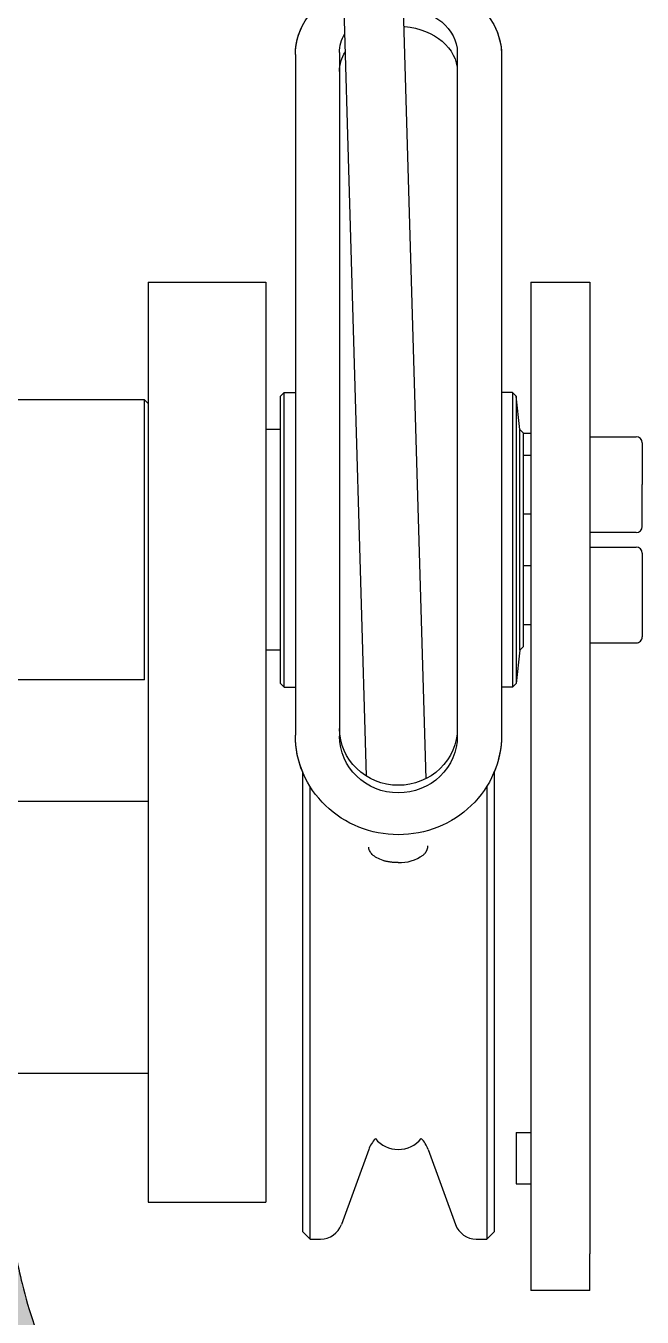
# Model space of a CAD drawing. Extents: x -599358 to 2865263, y -1062760 to 486533.
# Drawn here: x 1040176 to 1040307.5, y -673681.3 to -673405.6 of the extents above; entities that cross this region are included whole.
import ezdxf

# ---------------------------------------------------------------- set-up
doc = ezdxf.new("R2010")
doc.units = 0
for name, color, linetype in [('A-LIN-V', 9, 'Continuous'), ('EWHS5T6M-2', 7, 'Continuous'), ('零件1^葫芦小车', 7, 'Continuous')]:
    doc.layers.add(name, color=color, linetype=linetype)

# ---------------------------------------------------------------- blocks, each defined once
blk = doc.blocks.new('55555555rrrrrr-M')
h = blk.add_hatch(color=2)
h.dxf.hatch_style = 1
edge = h.paths.add_edge_path()
edge.add_ellipse((1521107.93241335, 577447.2602226404), major_axis=(945.5943286935602, 1.727816376049057e-09), ratio=1, start_angle=-70.7530742305034, end_angle=-68.90985663448268)
edge.add_line((1521448.191583677, 576565.0061030888), (1521453.144554946, 576557.5189744267))
edge.add_line((1521453.144554945, 576557.5189744267), (1521453.692978951, 576556.6899526394))
edge.add_line((1521453.692978952, 576556.6899526394), (1521453.664598942, 576556.6906759893))
edge.add_spline(control_points=[(1521453.664598942, 576556.690675989), (1521454.81217676, 576554.8533847998), (1521455.945017766, 576552.9763526518), (1521459.899977886, 576546.1728243717), (1521462.582027084, 576541.0844583316), (1521467.397400708, 576530.9757505466), (1521469.530839178, 576525.9570013061), (1521472.259663385, 576518.8550497346), (1521473.091804445, 576516.5589714521), (1521474.60254867, 576512.1721452107), (1521475.281219887, 576510.0814263707), (1521475.99123611, 576507.7861829884), (1521476.092041794, 576507.4572539146), (1521476.864114655, 576504.9166558317), (1521477.379558566, 576503.0995579597), (1521478.309398018, 576499.6896541072), (1521478.723160814, 576498.0964226631), (1521479.791387899, 576493.7484639919), (1521480.645436461, 576491.1645358433), (1521482.824223435, 576486.0814239501), (1521484.149242844, 576483.5828717834), (1521487.248907653, 576478.8027278216), (1521489.023464938, 576476.5218838933), (1521492.952376968, 576472.2982184759), (1521495.106249782, 576470.3560125993), (1521499.683830842, 576466.8980831166), (1521502.106815683, 576465.382629648), (1521507.091346489, 576462.8200593202), (1521509.652178847, 576461.7728087723), (1521514.782370382, 576460.1397986995), (1521517.351236573, 576459.5536129941), (1521522.387516527, 576458.7961432898), (1521524.854736719, 576458.6243326552), (1521528.793250614, 576458.624332655), (1521530.35023534, 576458.6982977785), (1521533.440882779, 576458.9908103254), (1521534.974549887, 576459.2093312341), (1521538.006903486, 576459.7867398085), (1521539.505602971, 576460.1456057775), (1521542.458243555, 576460.9994121378), (1521543.912203936, 576461.4943377661), (1521546.766975868, 576462.6164486597), (1521548.167810443, 576463.2436273623), (1521550.908682957, 576464.6272313141), (1521552.248745085, 576465.3836587897), (1521554.860449216, 576467.0236157038), (1521556.132114008, 576467.9071562275), (1521558.598709522, 576469.7998633115), (1521559.793659022, 576470.80904942), (1521562.097185658, 576472.9517788736), (1521563.20577483, 576474.0853492707), (1521565.325145104, 576476.475082207), (1521566.335928672, 576477.7312775393), (1521568.246225965, 576480.3630933877), (1521569.145729907, 576481.7387495558), (1521570.81807973, 576484.603878981), (1521571.590901559, 576486.0933864954), (1521572.993073162, 576489.1771026505), (1521573.622384069, 576490.771338555), (1521574.720237653, 576494.0509417626), (1521575.188728481, 576495.7363229186), (1521575.948534328, 576499.1795509745), (1521576.239789453, 576500.9373922455), (1521576.631303614, 576504.5016330393), (1521576.73150279, 576506.3080034303), (1521576.73150279, 576510.5895402263), (1521576.543253805, 576513.3893965418), (1521575.7889439, 576517.8559735374), (1521575.459634389, 576519.3880919806), (1521574.628856622, 576522.488029998), (1521574.127304891, 576524.0556937788), (1521572.950243442, 576527.1722006485), (1521572.274729685, 576528.7208580163), (1521570.764233368, 576531.7465788311), (1521569.929332343, 576533.2234711838), (1521568.129675143, 576536.0601680925), (1521567.165066137, 576537.4198576545), (1521565.147199506, 576539.9883752269), (1521564.094116126, 576541.1971672637), (1521559.288348884, 576546.2267751697), (1521555.418910596, 576550.276442251), (1521547.634014155, 576558.4239397689), (1521543.744859178, 576562.8548984971), (1521536.336787529, 576572.063210264), (1521532.817905287, 576576.8405422481), (1521526.189297833, 576586.7027798041), (1521523.079602929, 576591.7876579929), (1521517.302864695, 576602.2208483685), (1521514.635846273, 576607.5691277763), (1521509.931988364, 576618.1209998091), (1521507.865282727, 576623.3108887837), (1521506.011748551, 576628.5733261316)], knot_values=[0, 0, 0, 0, 0.012094180794674, 0.012094180794674, 0.0431694166053564, 0.0431694166053564, 0.0742446524160369, 0.0742446524160369, 0.0897822703213784, 0.0897822703213784, 0.1053198882267178, 0.1053198882267178, 0.10800450172629, 0.10800450172629, 0.1265971994864297, 0.1265971994864297, 0.1451898972465689, 0.1451898972465689, 0.171955250732025, 0.171955250732025, 0.1987206042174794, 0.1987206042174794, 0.2254859577029323, 0.2254859577029323, 0.2522513111883867, 0.2522513111883867, 0.2790166646738428, 0.2790166646738428, 0.3057820181592973, 0.3057820181592973, 0.3325473716447502, 0.3325473716447502, 0.3593127251302047, 0.3593127251302047, 0.376899955455745, 0.376899955455745, 0.3944871857812868, 0.3944871857812868, 0.4120744161068272, 0.4120744161068272, 0.4296616464323676, 0.4296616464323676, 0.4472488767579061, 0.4472488767579061, 0.4648361070834465, 0.4648361070834465, 0.4824233374089868, 0.4824233374089868, 0.5000105677345271, 0.5000105677345271, 0.517597798060069, 0.517597798060069, 0.5351850283856093, 0.5351850283856093, 0.5527722587111497, 0.5527722587111497, 0.57035948903669, 0.57035948903669, 0.5879467193622288, 0.5879467193622288, 0.6055339496877691, 0.6055339496877691, 0.6231211800133108, 0.6231211800133108, 0.6407084103388511, 0.6407084103388511, 0.6645786278062841, 0.6645786278062841, 0.6765137365399998, 0.6765137365399998, 0.6884488452737169, 0.6884488452737169, 0.7003839540074326, 0.7003839540074326, 0.7123190627411499, 0.7123190627411499, 0.7242541714748655, 0.7242541714748655, 0.7361892802085844, 0.7361892802085844, 0.7776844594775894, 0.7776844594775894, 0.8227413826792094, 0.8227413826792094, 0.8677983058808298, 0.8677983058808298, 0.9128552290824499, 0.9128552290824499, 0.9579121522840714, 0.9579121522840714, 0.9999995209582323, 0.9999995209582323, 0.9999995209582323, 0.9999995209582323], degree=3, periodic=0)
edge.add_line((1521506.011748462, 576628.5733263843), (1521507.405660497, 576627.5832668389))
edge.add_ellipse((1521696.463478781, 576693.8596319957), major_axis=(-200.3381596932294, -3.660634825758026e-10), ratio=1, start_angle=8.67509364903691, end_angle=19.318675808770706, ccw=False)
edge.add_line((1521498.417278556, 576663.642405029), (1521500.076816209, 576662.353732754))
edge.add_spline(control_points=[(1521500.076816209, 576662.3537327539), (1521500.1082819, 576662.329054866), (1521500.139959984, 576662.3159914925), (1521500.169476718, 576662.3186924574), (1521500.199163615, 576662.3214089933), (1521500.227393367, 576662.3406240665), (1521500.251097515, 576662.3760267188), (1521500.272854225, 576662.40852083), (1521500.29138366, 576662.4553619594), (1521500.305529188, 576662.5115002732), (1521500.319686229, 576662.5676842789), (1521500.32986725, 576662.6342134705), (1521500.336303304, 576662.7055213758), (1521500.346321716, 576662.8165198261), (1521500.347664229, 576662.941787868), (1521500.342864973, 576663.068854183), (1521500.335799947, 576663.255909485), (1521500.315482123, 576663.4528569727), (1521500.287245826, 576663.6442239698), (1521500.248068929, 576663.9097391331), (1521500.192388345, 576664.1738543452), (1521500.126745657, 576664.4170521535), (1521500.060141607, 576664.6638116799), (1521499.980941942, 576664.8978039217), (1521499.894198644, 576665.0903743602), (1521499.843429497, 576665.2030820514), (1521499.788955693, 576665.3038211432), (1521499.733541317, 576665.378993666), (1521499.704622738, 576665.4182232427), (1521499.67513955, 576665.450819606), (1521499.646108016, 576665.4735846843)], knot_values=[0, 0, 0, 0, 0.0622302172862876, 0.0622302172862876, 0.0622302172862876, 0.1250593693597594, 0.1250593693597594, 0.1250593693597594, 0.1825559062169405, 0.1825559062169405, 0.1825559062169405, 0.2399331378339217, 0.2399331378339217, 0.2399331378339217, 0.3297474538480977, 0.3297474538480977, 0.3297474538480977, 0.4623709261923107, 0.4623709261923107, 0.4623709261923107, 0.647003347382536, 0.647003347382536, 0.647003347382536, 0.834606727114857, 0.834606727114857, 0.834606727114857, 0.9435561246561899, 0.9435561246561899, 0.9435561246561899, 1, 1, 1, 1], degree=3, periodic=0)
edge.add_line((1521499.646108016, 576665.4735846843), (1521497.963952237, 576666.7798204968))
edge.add_ellipse((1521696.463478781, 576693.8596319957), major_axis=(-200.3381596932294, -3.660634825758026e-10), ratio=1, start_angle=-2.5739250783348098, end_angle=7.7684798487036915, ccw=False)
edge.add_ellipse((1521409.419673258, 576828.8529456812), major_axis=(-153.0622959853262, -2.796797035833528e-10), ratio=1, start_angle=123.66389550236201, end_angle=124.5964972680953, ccw=False)
edge.add_ellipse((1521409.419673258, 576828.8529456812), major_axis=(-153.0622959853262, -2.796797035833528e-10), ratio=1, start_angle=123.6487524658414, end_angle=123.66389550236201, ccw=False)
edge.add_line((1521494.231502799, 576701.4362276953), (1521494.231502799, 576702.5689111518))
edge.add_line((1521494.231502799, 576702.5689111517), (1521494.231502799, 576711.6743002412))
edge.add_spline(control_points=[(1521494.231502799, 576711.6743002412), (1521494.246892004, 576711.6748291283), (1521494.278318236, 576711.6759091667), (1521494.539358716, 576711.6841338861), (1521494.97944979, 576711.6968127041), (1521495.634699301, 576711.714733719), (1521496.433038227, 576711.734512427), (1521497.404321756, 576711.7605227146), (1521498.840731271, 576711.7970205917), (1521500.831975149, 576711.8357850148), (1521503.751877496, 576711.8761060538), (1521507.996940691, 576711.8316132663), (1521513.272964911, 576711.746171195), (1521519.984862761, 576711.6635417058), (1521528.446348704, 576711.6082599601), (1521539.868682739, 576711.5884702998), (1521548.938894029, 576711.6780163931), (1521554.106522524, 576711.8043601874), (1521556.407394369, 576711.8780279303), (1521557.552861078, 576711.9161031739), (1521558.477632646, 576711.950727497), (1521560.12256686, 576711.9552669369), (1521560.418715631, 576711.9521466694), (1521560.638023745, 576711.9498360067)], knot_values=[0, 0, 0, 0, 0.0230082632663126, 0.046985081212878, 0.0719158205652346, 0.0977841372616051, 0.124572038943315, 0.144341315230623, 0.1711119955891781, 0.2174439600698067, 0.2509117430211872, 0.2989497764022938, 0.3770376855188449, 0.4195166020224081, 0.5014267764896312, 0.6200495818906884, 0.7489631979593341, 0.803748804089707, 0.8426517060421137, 0.8664048152668534, 0.8745007720840265, 0.9070636054152978, 1, 1, 1, 1], degree=3, periodic=0)
edge.add_spline(control_points=[(1521560.638023745, 576711.9498360067), (1521560.726719352, 576710.9581862348), (1521560.830329493, 576709.9631386404), (1521561.436709241, 576704.8750896484), (1521562.181612439, 576700.7387594673), (1521564.645976566, 576690.7400790959), (1521566.646913346, 576684.8852254618), (1521571.742345114, 576673.5378233459), (1521574.836645138, 576668.0474454771), (1521581.97234319, 576657.7445645239), (1521586.012350524, 576652.9337881644), (1521594.783999481, 576644.2224829675), (1521599.51361056, 576640.3225969872), (1521610.28765234, 576632.9015346083), (1521616.490214683, 576628.6292658533), (1521627.576462993, 576620.9931584451), (1521632.373859054, 576617.1737296892), (1521641.253524291, 576609.1691281288), (1521645.337623892, 576604.9831458792), (1521652.933053773, 576596.1922291367), (1521656.445825924, 576591.5861323958), (1521662.975454662, 576581.8142784594), (1521665.993552515, 576576.6469741444), (1521671.28762334, 576566.0026920823), (1521673.603369768, 576560.5808574798), (1521676.217007181, 576553.0999738283), (1521676.776835716, 576551.3969210689), (1521677.843780733, 576547.92424226), (1521678.350896801, 576546.1546117845), (1521679.306939886, 576542.5467140811), (1521679.755865811, 576540.7084421469), (1521680.589311447, 576536.961865638), (1521680.973829258, 576535.0535561619), (1521681.671545667, 576531.1663207492), (1521681.984741428, 576529.1873898418), (1521682.532275428, 576525.1592884372), (1521682.766609778, 576523.1101130713), (1521683.339231721, 576516.8594563958), (1521683.547234816, 576512.5541408702), (1521683.547234816, 576504.8605141449), (1521683.434506117, 576501.3972986536), (1521682.897843107, 576494.1013889455), (1521682.473728084, 576490.2685383824), (1521681.225058916, 576482.2828099083), (1521680.400243406, 576478.1298290865), (1521678.264290457, 576469.5778172942), (1521676.952825014, 576465.1787817501), (1521673.769960156, 576456.2349547124), (1521671.898207342, 576451.6902987959), (1521667.543837835, 576442.58002839), (1521665.060910808, 576438.0147104502), (1521659.466191056, 576429.0059841125), (1521656.354213636, 576424.5630145505), (1521649.524068696, 576415.9487733433), (1521645.805912414, 576411.778016106), (1521637.829609624, 576403.8503038004), (1521633.57169772, 576400.0938352668), (1521624.621971443, 576393.1136809122), (1521619.930580951, 576389.8903452352), (1521610.249801422, 576384.0593564284), (1521605.260936447, 576381.4518424774), (1521595.136321361, 576376.8917362561), (1521590.001082396, 576374.9390577577), (1521579.734071339, 576371.6834128988), (1521574.602700057, 576370.3801804777), (1521564.478988909, 576368.3792792909), (1521559.486886052, 576367.6812463616), (1521549.752761616, 576366.8174460923), (1521545.010809762, 576366.6513019975), (1521535.858950421, 576366.7602675346), (1521531.448978806, 576367.0350522632), (1521520.81308249, 576368.160870523), (1521514.312762756, 576369.3636092774), (1521501.374815235, 576372.8967540013), (1521494.937798067, 576375.2277026923), (1521482.385333139, 576381.035877188), (1521476.270739142, 576384.5133928984), (1521464.631514356, 576392.5565867786), (1521459.107851918, 576397.1221833818), (1521448.900490517, 576407.2031673414), (1521444.217685104, 576412.7180612625), (1521435.89494175, 576424.4875778705), (1521432.255627, 576430.7413637827), (1521426.152189251, 576443.7272414325), (1521423.688284711, 576450.4583195229), (1521419.984353895, 576464.1144760221), (1521418.744115453, 576471.0385752033), (1521417.649681067, 576482.7026627667), (1521417.486986393, 576487.4640899957), (1521417.701195045, 576496.8644832527), (1521418.077983404, 576501.5033619486), (1521418.791621604, 576506.7008629782), (1521418.915476251, 576507.6449378801), (1521419.328782941, 576510.8989043871), (1521419.599009719, 576513.4692388516), (1521420.026334011, 576518.269802362), (1521420.183325908, 576520.5001404556), (1521420.537713617, 576526.7927691985), (1521420.62334081, 576530.456087899), (1521420.635287785, 576537.3469488114), (1521420.560305144, 576540.5754442555), (1521420.250241525, 576547.2366357862), (1521420.015742811, 576550.6699578495), (1521419.638117717, 576554.5182731826)], knot_values=[0, 0, 0, 0, 0.0058935355429696, 0.0058935355429696, 0.0300526500434832, 0.0300526500434832, 0.0643908660448065, 0.0643908660448065, 0.0987290820461312, 0.0987290820461312, 0.133067298047456, 0.133067298047456, 0.1674055140487806, 0.1674055140487806, 0.2082602633126592, 0.2082602633126592, 0.2447774140564815, 0.2447774140564815, 0.2812945648003039, 0.2812945648003039, 0.3178117155441249, 0.3178117155441249, 0.3543288662879472, 0.3543288662879472, 0.387959341003844, 0.387959341003844, 0.3976323531361369, 0.3976323531361369, 0.4073053652684286, 0.4073053652684286, 0.4169783774007216, 0.4169783774007216, 0.4266513895330132, 0.4266513895330132, 0.4363244016653062, 0.4363244016653062, 0.4459974137975978, 0.4459974137975978, 0.4653434380621823, 0.4653434380621823, 0.4795973083961643, 0.4795973083961643, 0.4938511787301465, 0.4938511787301465, 0.5081050490641283, 0.5081050490641283, 0.522358919398109, 0.522358919398109, 0.5366127897320913, 0.5366127897320913, 0.5508666600660729, 0.5508666600660729, 0.565120530400055, 0.565120530400055, 0.5793744007340369, 0.5793744007340369, 0.5936282710680189, 0.5936282710680189, 0.6078821414020008, 0.6078821414020008, 0.622136011735983, 0.622136011735983, 0.6363898820699636, 0.6363898820699636, 0.6506437524039458, 0.6506437524039458, 0.6648976227379279, 0.6648976227379279, 0.6791514930719096, 0.6791514930719096, 0.6934053634058917, 0.6934053634058917, 0.7150977999614547, 0.7150977999614547, 0.7367902365170166, 0.7367902365170166, 0.7584826730725798, 0.7584826730725798, 0.7801751096281431, 0.7801751096281431, 0.8018675461837061, 0.8018675461837061, 0.8235599827392684, 0.8235599827392684, 0.8452524192948317, 0.8452524192948317, 0.8669448558503946, 0.8669448558503946, 0.8820136243902075, 0.8820136243902075, 0.8970823929300203, 0.8970823929300203, 0.8992581836606502, 0.8992581836606502, 0.9118509107030675, 0.9118509107030675, 0.9244436377454874, 0.9244436377454874, 0.9496290918303243, 0.9496290918303243, 0.9748145459151627, 0.9748145459151627, 1, 1, 1, 1], degree=3, periodic=0)
h.paths.add_polyline_path([(1521453.692978952, 576556.6899526394), (1521453.144554945, 576557.5189744267), (1521453.123794599, 576556.7044600128), (1521453.664598942, 576556.6906759894)], flags=16)
at = {"color": 2}
for p, q in [((1521618.374359927, 576886.0529040336), (1521619.160074213, 576886.8386183191)), ((1521668.660074207, 576886.0529040336), (1521667.874359922, 576886.8386183191)), ((1521669.445788493, 576878.9814754631), (1521668.660074207, 576886.0529040336)), ((1521670.231502778, 576878.1957611771), (1521671.802931358, 576878.1957611775)), ((1521669.445788491, 576831.8386183259), (1521668.660074206, 576824.767189755)), ((1521670.231502777, 576832.6243326111), (1521669.445788491, 576831.8386183259)), ((1521668.660074206, 576824.767189755), (1521667.874359921, 576823.9814754694))]:
    blk.add_line(p, q, dxfattribs=at)
at = {"layer": 'EWHS5T6M-2', "color": 2, "linetype": 'Continuous'}
for p, q in [((1521621.517217101, 576958.999488699), (1521621.517217111, 576890.2907111362)), ((1521621.517217101, 576958.999488699), (1521621.517217111, 576890.2907111362)), ((1521630.945788529, 576959.4498128496), (1521630.945788539, 576890.4423444031)), ((1521656.088645669, 576959.4498128499), (1521656.088645679, 576890.4423444032)), ((1521665.517217096, 576958.9994886995), (1521665.517217107, 576890.2907111364)), ((1521665.517217096, 576958.9994886995), (1521665.517217107, 576890.2907111364)), ((1521590.088645644, 576910.4100468875), (1521590.08864566, 576855.410046894)), ((1521590.088645644, 576910.4100468875), (1521615.231502785, 576910.4100468875)), ((1521590.088645644, 576910.4100468875), (1521590.08864566, 576855.410046894)), ((1521590.088645644, 576910.4100468875), (1521615.231502785, 576910.4100468875)), ((1521615.231502785, 576910.4100468875), (1521615.2315028, 576855.4100468942)), ((1521615.231502785, 576910.4100468875), (1521615.2315028, 576855.4100468942)), ((1521671.802931349, 576910.4100468879), (1521671.802931365, 576855.4100468943)), ((1521671.802931349, 576910.4100468879), (1521684.374359919, 576910.4100468877)), ((1521671.802931349, 576910.4100468879), (1521671.802931358, 576878.1957611775)), ((1521671.802931349, 576910.4100468879), (1521684.374359919, 576910.4100468877)), ((1521684.374359919, 576910.4100468877), (1521684.374359934, 576855.4100468941)), ((1521684.374359919, 576910.4100468877), (1521684.374359934, 576855.4100468941)), ((1521621.517217111, 576890.2907111362), (1521621.51721711, 576813.6996591913)), ((1521621.517217111, 576890.2907111362), (1521621.51721711, 576813.6996591913)), ((1521630.945788539, 576890.442344403), (1521630.945788538, 576813.5183357417)), ((1521656.088645679, 576890.4423444032), (1521656.088645678, 576813.5183357418)), ((1521665.517217107, 576890.290711136), (1521665.517217105, 576813.6996591912)), ((1521665.517217107, 576890.290711136), (1521665.517217105, 576813.6996591912)), ((1521619.160074212, 576823.9814754694), (1521619.160074213, 576886.8386183191)), ((1521619.160074213, 576886.8386183191), (1521621.517217029, 576886.8386183191)), ((1521619.160074213, 576886.8386183191), (1521621.517217029, 576886.8386183191)), ((1521667.874359922, 576886.8386183191), (1521665.517217023, 576886.8386183191)), ((1521667.874359922, 576886.8386183191), (1521665.517217023, 576886.8386183191)), ((1521667.874359922, 576886.8386183191), (1521667.874359921, 576823.9814754694)), ((1521589.30293136, 576885.2671897477), (1521465.160074231, 576885.2671897474)), ((1521589.30293136, 576885.2671897477), (1521465.160074231, 576885.2671897474)), ((1521589.302931359, 576825.5529040404), (1521589.30293136, 576885.2671897477)), ((1521590.088645644, 576884.4814754621), (1521589.30293136, 576885.2671897477)), ((1521589.302931359, 576825.5529040404), (1521589.30293136, 576885.2671897477)), ((1521590.088645644, 576884.4814754621), (1521589.30293136, 576885.2671897477)), ((1521618.374359926, 576824.767189755), (1521618.374359927, 576886.0529040336)), ((1521618.374359926, 576824.767189755), (1521618.374359927, 576886.0529040336)), ((1521668.660074207, 576886.0529040336), (1521668.660074206, 576824.767189755)), ((1521618.374359932, 576878.9814754627), (1521615.231502798, 576878.9814754627)), ((1521618.374359932, 576878.9814754627), (1521615.231502798, 576878.9814754627)), ((1521669.445788491, 576831.8386183259), (1521669.445788493, 576878.9814754631)), ((1521670.231502778, 576878.1957611771), (1521669.445788493, 576878.9814754631)), ((1521670.231502778, 576878.1957611771), (1521669.445788493, 576878.9814754631)), ((1521670.231502777, 576832.6243326111), (1521670.231502778, 576878.1957611771)), ((1521684.374359932, 576877.4100468915), (1521694.274359918, 576877.4100468915)), ((1521684.374359932, 576877.4100468915), (1521694.274359918, 576877.4100468915)), ((1521695.531502775, 576876.1529040346), (1521695.531502778, 576867.1957611785)), ((1521695.531502775, 576876.1529040346), (1521695.531502778, 576867.1957611785)), ((1521670.231502779, 576873.4814754635), (1521671.802931363, 576873.4814754635)), ((1521695.531502777, 576872.5857611812), (1521695.533770937, 576872.5896897493)), ((1521695.531502777, 576872.5857611812), (1521695.533770937, 576872.5896897493)), ((1521695.531502775, 576858.2386183224), (1521695.531502773, 576867.1957611785)), ((1521695.531502775, 576858.2386183224), (1521695.531502773, 576867.1957611785)), ((1521671.802931363, 576860.9100468935), (1521670.231502779, 576860.9100468935)), ((1521694.274359918, 576856.9814754655), (1521684.374359934, 576856.9814754653)), ((1521694.274359918, 576856.9814754655), (1521684.374359934, 576856.9814754653)), ((1521590.08864566, 576855.410046894), (1521590.088645659, 576753.2671897631)), ((1521590.08864566, 576855.410046894), (1521590.088645659, 576753.2671897631)), ((1521615.2315028, 576855.4100468942), (1521615.231502799, 576753.2671897633)), ((1521615.2315028, 576855.4100468942), (1521615.231502799, 576753.2671897633)), ((1521671.802931365, 576855.4100468943), (1521671.802931364, 576710.4548110343)), ((1521684.374359934, 576855.4100468941), (1521684.374359934, 576710.4548110343)), ((1521684.374359934, 576855.4100468941), (1521684.374359934, 576710.4548110343)), ((1521684.374359934, 576853.8386183229), (1521694.274359918, 576853.838618323)), ((1521684.374359934, 576853.8386183229), (1521694.274359918, 576853.838618323)), ((1521695.531502775, 576852.581475466), (1521695.531502775, 576834.6671897537)), ((1521695.531502775, 576852.581475466), (1521695.531502775, 576834.6671897537)), ((1521670.231502779, 576849.9100468952), (1521671.802931365, 576849.910046895)), ((1521670.231502779, 576837.3386183251), (1521671.802931365, 576837.3386183251)), ((1521670.231502779, 576837.3386183251), (1521671.802931365, 576837.3386183251)), ((1521670.231502777, 576832.6243326111), (1521670.231502779, 576837.3386183251)), ((1521671.802931365, 576837.3386183251), (1521671.802931363, 576728.9100469092)), ((1521618.374359931, 576831.8386183254), (1521615.231502798, 576831.8386183254)), ((1521618.374359931, 576831.8386183254), (1521615.231502798, 576831.8386183254)), ((1521684.374359933, 576833.4100468968), (1521694.274359918, 576833.4100468969)), ((1521684.374359933, 576833.4100468968), (1521694.274359918, 576833.4100468969)), ((1521589.302931359, 576825.5529040404), (1521465.160074231, 576825.5529040402)), ((1521589.302931359, 576825.5529040404), (1521465.160074231, 576825.5529040402)), ((1521618.374359926, 576824.767189755), (1521619.160074212, 576823.9814754694)), ((1521618.374359926, 576824.767189755), (1521619.160074212, 576823.9814754694)), ((1521619.160074212, 576823.9814754694), (1521621.517217028, 576823.9814754694)), ((1521619.160074212, 576823.9814754694), (1521621.517217028, 576823.9814754694)), ((1521667.874359921, 576823.9814754694), (1521665.517217022, 576823.9814754694)), ((1521667.874359921, 576823.9814754694), (1521665.517217022, 576823.9814754694)), ((1521623.088645641, 576707.6957611972), (1521623.08864564, 576805.8125054807)), ((1521623.088645641, 576707.6957611972), (1521623.08864564, 576805.8125054807)), ((1521663.945788493, 576805.8125054624), (1521663.945788493, 576707.6957611972)), ((1521663.945788493, 576805.8125054624), (1521663.945788493, 576707.6957611972)), ((1521624.660074213, 576706.1243326261), (1521624.660074212, 576802.7540460427)), ((1521662.374359922, 576802.7540460315), (1521662.374359922, 576706.124332626)), ((1521464.374359954, 576799.6243326146), (1521590.088645654, 576799.6243326148)), ((1521464.374359954, 576799.6243326146), (1521590.088645654, 576799.6243326148)), ((1521590.088645659, 576753.2671897631), (1521590.088645649, 576713.9814754821)), ((1521590.088645659, 576753.2671897631), (1521590.088645649, 576713.9814754821)), ((1521615.231502799, 576753.2671897633), (1521615.231502789, 576713.981475482)), ((1521615.231502799, 576753.2671897633), (1521615.231502789, 576713.981475482)), ((1521590.088645653, 576741.4814754789), (1521464.374359954, 576741.4814754789)), ((1521590.088645653, 576741.4814754789), (1521464.374359954, 576741.4814754789)), ((1521668.660074207, 576728.9100469094), (1521668.660074207, 576717.9100469105)), ((1521668.660074207, 576728.9100469094), (1521671.802931349, 576728.9100469092)), ((1521668.660074207, 576728.9100469094), (1521668.660074207, 576717.9100469105)), ((1521668.660074207, 576728.9100469094), (1521671.802931349, 576728.9100469092)), ((1521637.167579787, 576725.2496973064), (1521631.335517428, 576709.2262376642)), ((1521637.167579787, 576725.2496973064), (1521631.335517428, 576709.2262376642)), ((1521649.866854347, 576725.2496973067), (1521655.698916707, 576709.2262376643)), ((1521649.866854347, 576725.2496973067), (1521655.698916707, 576709.2262376643)), ((1521668.660074207, 576717.9100469105), (1521671.802931349, 576717.9100469105)), ((1521668.660074207, 576717.9100469105), (1521671.802931349, 576717.9100469105)), ((1521671.802931364, 576717.9100469105), (1521671.802931364, 576710.4548110343)), ((1521590.088645649, 576713.9814754821), (1521615.231502789, 576713.981475482)), ((1521590.088645649, 576713.9814754821), (1521615.231502789, 576713.981475482)), ((1521671.802931364, 576710.4548110343), (1521671.802931363, 576702.9828916602)), ((1521671.802931364, 576710.4548110343), (1521671.802931363, 576702.9828916602)), ((1521684.374359934, 576710.4548110343), (1521684.374359933, 576702.98289166)), ((1521684.374359934, 576710.4548110343), (1521684.374359933, 576702.98289166)), ((1521623.088645641, 576707.6957611972), (1521624.660074213, 576706.1243326261)), ((1521623.088645641, 576707.6957611972), (1521624.660074213, 576706.1243326261)), ((1521663.945788493, 576707.6957611972), (1521662.374359922, 576706.124332626)), ((1521663.945788493, 576707.6957611972), (1521662.374359922, 576706.124332626)), ((1521624.660074213, 576706.1243326261), (1521626.905537931, 576706.124332626)), ((1521624.660074213, 576706.1243326261), (1521626.905537931, 576706.124332626)), ((1521660.128896204, 576706.124332626), (1521662.374359922, 576706.124332626)), ((1521660.128896204, 576706.124332626), (1521662.374359922, 576706.124332626)), ((1521671.802931363, 576702.9828916602), (1521671.80293135, 576695.1243326273)), ((1521671.802931363, 576702.9828916602), (1521671.80293135, 576695.1243326273)), ((1521684.37435992, 576695.1243326274), (1521684.374359906, 576702.98289166)), ((1521684.37435992, 576695.1243326274), (1521684.374359906, 576702.98289166)), ((1521684.37435992, 576695.1243326274), (1521671.80293135, 576695.1243326273)), ((1521684.37435992, 576695.1243326274), (1521671.80293135, 576695.1243326273))]:
    blk.add_line(p, q, dxfattribs=at)
for centre, radius, start, end in [((1521694.274359918, 576876.1529040346), 1.25714285694994, 0, 90), ((1521694.274359918, 576876.1529040346), 1.25714285694994, 0, 90), ((1521694.274359918, 576858.2386183224), 1.25714285694994, 270, 0), ((1521694.274359918, 576858.2386183224), 1.25714285694994, 270, 0), ((1521694.274359918, 576852.581475466), 1.25714285694994, 0, 90), ((1521694.274359918, 576852.581475466), 1.25714285694994, 0, 90), ((1521694.274359918, 576834.6671897537), 1.25714285694994, 269.9999999733196, 0), ((1521694.274359918, 576834.6671897537), 1.25714285694994, 269.9999999733196, 0), ((1521643.517217062, 576722.9386183417), 6.75714285029274, 136.7524532448164, 160.0000000024918), ((1521643.517217062, 576722.9386183417), 6.75714285029274, 136.7524532448164, 160.0000000024918), ((1521643.517217061, 576722.9386183344), 6.757142863642683, 20.00000001530178, 43.67903565024311), ((1521643.517217061, 576722.9386183344), 6.757142863642683, 20.00000001530178, 43.67903565024311), ((1521626.905537931, 576710.8386183399), 4.714285713868271, 270, 339.9999999942407), ((1521626.905537931, 576710.8386183399), 4.714285713868271, 270, 339.9999999942407), ((1521660.128896204, 576710.8386183394), 4.714285713154823, 200.0000000020805, 270), ((1521660.128896204, 576710.8386183394), 4.714285713154823, 200.0000000020805, 270)]:
    blk.add_arc(centre, radius, start, end, dxfattribs=at)
at = {"layer": 'EWHS5T6M-2', "color": 2, "linetype": 'Continuous', "extrusion": (0, 0, -1)}
for centre, major_axis, ratio, start_param, end_param in [((1521643.517217099, 576958.999488699), (21.99999999740501, -6.892287390319432e-09), 0.7660444431189835, 4.750321489178046, 6.283185306768072), ((1521643.517217099, 576958.999488699), (21.99999999740552, -6.892287390319432e-09), 0.766044443118973, 3.141592653592506, 4.150051445725493), ((1521643.517217099, 576959.4498128498), (12.57142856994571, -3.939795753539504e-09), 0.7660444431189488, 4.794697985126841, 6.283185307179584), ((1521643.517217099, 576958.999488699), (21.99999999740552, -6.892287390319432e-09), 0.766044443118973, 3.141592653592846, 3.521843856045336), ((1521643.517217098, 576955.4094335892), (12.57142856994563, -3.939097969475469e-09), 0.7660444431189881, 4.819632561811468, 6.283185307180177), ((1521643.517217099, 576958.999488699), (21.99999999740501, -6.892287390319432e-09), 0.7660444431189835, 5.902934096248728, 6.283185306768072), ((1521643.517217099, 576959.4498128498), (12.57142856994632, -3.938051136220834e-09), 0.7660444431189415, 3.141592653595136, 3.568787526170213), ((1521643.517217098, 576955.4094335892), (12.57142856994632, -3.938051136220834e-09), 0.7660444431189397, 3.141592653595728, 3.590006801915675), ((1521643.517217106, 576815.1451983107), (12.57142856994641, 1.243187012540317e-08), 0.9659258262890426, 1.570796327815791, 3.141592653589792), ((1521643.517217106, 576815.1451983107), (12.57142856994563, 1.243152123337116e-08), 0.9659258262890691, 0, 1.570796327817498), ((1521643.517217108, 576813.6996591912), (21.99999999740488, 2.174661343924289e-08), 0.9659258262890812, 1.570796327816229, 3.141592654611372), ((1521643.517217108, 576813.6996591912), (21.99999999740488, 2.174661343924289e-08), 0.9659258262890812, 2.761341452889813, 3.141592654611102), ((1521643.517217108, 576813.5183357417), (12.57142856994567, 1.243047440011652e-08), 0.9659258262891054, 1.570796327816359, 3.141592653589792), ((1521643.517217108, 576813.6996591912), (21.99999999740493, 2.174068164606428e-08), 0.9659258262890726, 1.0188895e-09, 1.57079632781571), ((1521643.517217108, 576813.5183357417), (12.57142856994563, 1.242558944019254e-08), 0.9659258262891033, 6.283185307179113, 7.853981634996627), ((1521643.517217108, 576813.6996591912), (21.99999999740493, 2.174068164606428e-08), 0.9659258262890726, 1.0186205e-09, 0.3802512126853226)]:
    blk.add_ellipse(centre, major_axis=major_axis, ratio=ratio, start_param=start_param, end_param=end_param, dxfattribs=at)
at = {"layer": 'EWHS5T6M-2', "color": 2, "linetype": 'Continuous'}
blk.add_open_spline([(1521560.638023745, 576711.9498360067), (1521560.726719352, 576710.9581862348), (1521560.830329493, 576709.9631386404), (1521561.436709241, 576704.8750896484), (1521562.181612439, 576700.7387594673), (1521564.645976566, 576690.7400790959), (1521566.646913346, 576684.8852254618), (1521571.742345114, 576673.5378233459), (1521574.836645138, 576668.0474454771), (1521581.97234319, 576657.7445645239), (1521586.012350524, 576652.9337881644), (1521594.783999481, 576644.2224829675), (1521599.51361056, 576640.3225969872), (1521610.28765234, 576632.9015346083), (1521616.490214683, 576628.6292658533), (1521627.576462993, 576620.9931584451), (1521632.373859054, 576617.1737296892), (1521641.253524291, 576609.1691281288), (1521645.337623892, 576604.9831458792), (1521652.933053773, 576596.1922291367), (1521656.445825924, 576591.5861323958), (1521662.975454662, 576581.8142784594), (1521665.993552515, 576576.6469741444), (1521671.28762334, 576566.0026920823), (1521673.603369768, 576560.5808574798), (1521676.217007181, 576553.0999738283), (1521676.776835716, 576551.3969210689), (1521677.843780733, 576547.92424226), (1521678.350896801, 576546.1546117845), (1521679.306939886, 576542.5467140811), (1521679.755865811, 576540.7084421469), (1521680.589311447, 576536.961865638), (1521680.973829258, 576535.0535561619), (1521681.671545667, 576531.1663207492), (1521681.984741428, 576529.1873898418), (1521682.532275428, 576525.1592884372), (1521682.766609778, 576523.1101130713), (1521683.339231721, 576516.8594563958), (1521683.547234816, 576512.5541408702), (1521683.547234816, 576504.8605141449), (1521683.434506117, 576501.3972986536), (1521682.897843107, 576494.1013889455), (1521682.473728084, 576490.2685383824), (1521681.225058916, 576482.2828099083), (1521680.400243406, 576478.1298290865), (1521678.264290457, 576469.5778172942), (1521676.952825014, 576465.1787817501), (1521673.769960156, 576456.2349547124), (1521671.898207342, 576451.6902987959), (1521667.543837835, 576442.58002839), (1521665.060910808, 576438.0147104502), (1521659.466191056, 576429.0059841125), (1521656.354213636, 576424.5630145505), (1521649.524068696, 576415.9487733433), (1521645.805912414, 576411.778016106), (1521637.829609624, 576403.8503038004), (1521633.57169772, 576400.0938352668), (1521624.621971443, 576393.1136809122), (1521619.930580951, 576389.8903452352), (1521610.249801422, 576384.0593564284), (1521605.260936447, 576381.4518424774), (1521595.136321361, 576376.8917362561), (1521590.001082396, 576374.9390577577), (1521579.734071339, 576371.6834128988), (1521574.602700057, 576370.3801804777), (1521564.478988909, 576368.3792792909), (1521559.486886052, 576367.6812463616), (1521549.752761616, 576366.8174460923), (1521545.010809762, 576366.6513019975), (1521535.858950421, 576366.7602675346), (1521531.448978806, 576367.0350522632), (1521520.81308249, 576368.160870523), (1521514.312762756, 576369.3636092774), (1521501.374815235, 576372.8967540013), (1521494.937798067, 576375.2277026923), (1521482.385333139, 576381.035877188), (1521476.270739142, 576384.5133928984), (1521464.631514356, 576392.5565867786), (1521459.107851918, 576397.1221833818), (1521448.900490517, 576407.2031673414), (1521444.217685104, 576412.7180612625), (1521435.89494175, 576424.4875778705), (1521432.255627, 576430.7413637827), (1521426.152189251, 576443.7272414325), (1521423.688284711, 576450.4583195229), (1521419.984353895, 576464.1144760221), (1521418.744115453, 576471.0385752033), (1521417.649681067, 576482.7026627667), (1521417.486986393, 576487.4640899957), (1521417.701195045, 576496.8644832527), (1521418.077983404, 576501.5033619486), (1521418.791621604, 576506.7008629782), (1521418.915476251, 576507.6449378801), (1521419.328782941, 576510.8989043871), (1521419.599009719, 576513.4692388516), (1521420.026334011, 576518.269802362), (1521420.183325908, 576520.5001404556), (1521420.537713617, 576526.7927691985), (1521420.62334081, 576530.456087899), (1521420.635287785, 576537.3469488114), (1521420.560305144, 576540.5754442555), (1521420.250241525, 576547.2366357862), (1521420.015742811, 576550.6699578495), (1521419.638117717, 576554.5182731826)], degree=3, knots=[0, 0, 0, 0, 0.0058935355429696, 0.0058935355429696, 0.0300526500434832, 0.0300526500434832, 0.0643908660448065, 0.0643908660448065, 0.0987290820461312, 0.0987290820461312, 0.133067298047456, 0.133067298047456, 0.1674055140487806, 0.1674055140487806, 0.2082602633126592, 0.2082602633126592, 0.2447774140564815, 0.2447774140564815, 0.2812945648003039, 0.2812945648003039, 0.3178117155441249, 0.3178117155441249, 0.3543288662879472, 0.3543288662879472, 0.387959341003844, 0.387959341003844, 0.3976323531361369, 0.3976323531361369, 0.4073053652684286, 0.4073053652684286, 0.4169783774007216, 0.4169783774007216, 0.4266513895330132, 0.4266513895330132, 0.4363244016653062, 0.4363244016653062, 0.4459974137975978, 0.4459974137975978, 0.4653434380621823, 0.4653434380621823, 0.4795973083961643, 0.4795973083961643, 0.4938511787301465, 0.4938511787301465, 0.5081050490641283, 0.5081050490641283, 0.522358919398109, 0.522358919398109, 0.5366127897320913, 0.5366127897320913, 0.5508666600660729, 0.5508666600660729, 0.565120530400055, 0.565120530400055, 0.5793744007340369, 0.5793744007340369, 0.5936282710680189, 0.5936282710680189, 0.6078821414020008, 0.6078821414020008, 0.622136011735983, 0.622136011735983, 0.6363898820699636, 0.6363898820699636, 0.6506437524039458, 0.6506437524039458, 0.6648976227379279, 0.6648976227379279, 0.6791514930719096, 0.6791514930719096, 0.6934053634058917, 0.6934053634058917, 0.7150977999614547, 0.7150977999614547, 0.7367902365170166, 0.7367902365170166, 0.7584826730725798, 0.7584826730725798, 0.7801751096281431, 0.7801751096281431, 0.8018675461837061, 0.8018675461837061, 0.8235599827392684, 0.8235599827392684, 0.8452524192948317, 0.8452524192948317, 0.8669448558503946, 0.8669448558503946, 0.8820136243902075, 0.8820136243902075, 0.8970823929300203, 0.8970823929300203, 0.8992581836606502, 0.8992581836606502, 0.9118509107030675, 0.9118509107030675, 0.9244436377454874, 0.9244436377454874, 0.9496290918303243, 0.9496290918303243, 0.9748145459151627, 0.9748145459151627, 1, 1, 1, 1], dxfattribs=at)
blk.add_open_spline([(1521560.638023745, 576711.9498360067), (1521560.726719352, 576710.9581862348), (1521560.830329493, 576709.9631386404), (1521561.436709241, 576704.8750896484), (1521562.181612439, 576700.7387594673), (1521564.645976566, 576690.7400790959), (1521566.646913346, 576684.8852254618), (1521571.742345114, 576673.5378233459), (1521574.836645138, 576668.0474454771), (1521581.97234319, 576657.7445645239), (1521586.012350524, 576652.9337881644), (1521594.783999481, 576644.2224829675), (1521599.51361056, 576640.3225969872), (1521610.28765234, 576632.9015346083), (1521616.490214683, 576628.6292658533), (1521627.576462993, 576620.9931584451), (1521632.373859054, 576617.1737296892), (1521641.253524291, 576609.1691281288), (1521645.337623892, 576604.9831458792), (1521652.933053773, 576596.1922291367), (1521656.445825924, 576591.5861323958), (1521662.975454662, 576581.8142784594), (1521665.993552515, 576576.6469741444), (1521671.28762334, 576566.0026920823), (1521673.603369768, 576560.5808574798), (1521676.217007181, 576553.0999738283), (1521676.776835716, 576551.3969210689), (1521677.843780733, 576547.92424226), (1521678.350896801, 576546.1546117845), (1521679.306939886, 576542.5467140811), (1521679.755865811, 576540.7084421469), (1521680.589311447, 576536.961865638), (1521680.973829258, 576535.0535561619), (1521681.671545667, 576531.1663207492), (1521681.984741428, 576529.1873898418), (1521682.532275428, 576525.1592884372), (1521682.766609778, 576523.1101130713), (1521683.339231721, 576516.8594563958), (1521683.547234816, 576512.5541408702), (1521683.547234816, 576504.8605141449), (1521683.434506117, 576501.3972986536), (1521682.897843107, 576494.1013889455), (1521682.473728084, 576490.2685383824), (1521681.225058916, 576482.2828099083), (1521680.400243406, 576478.1298290865), (1521678.264290457, 576469.5778172942), (1521676.952825014, 576465.1787817501), (1521673.769960156, 576456.2349547124), (1521671.898207342, 576451.6902987959), (1521667.543837835, 576442.58002839), (1521665.060910808, 576438.0147104502), (1521659.466191056, 576429.0059841125), (1521656.354213636, 576424.5630145505), (1521649.524068696, 576415.9487733433), (1521645.805912414, 576411.778016106), (1521637.829609624, 576403.8503038004), (1521633.57169772, 576400.0938352668), (1521624.621971443, 576393.1136809122), (1521619.930580951, 576389.8903452352), (1521610.249801422, 576384.0593564284), (1521605.260936447, 576381.4518424774), (1521595.136321361, 576376.8917362561), (1521590.001082396, 576374.9390577577), (1521579.734071339, 576371.6834128988), (1521574.602700057, 576370.3801804777), (1521564.478988909, 576368.3792792909), (1521559.486886052, 576367.6812463616), (1521549.752761616, 576366.8174460923), (1521545.010809762, 576366.6513019975), (1521535.858950421, 576366.7602675346), (1521531.448978806, 576367.0350522632), (1521520.81308249, 576368.160870523), (1521514.312762756, 576369.3636092774), (1521501.374815235, 576372.8967540013), (1521494.937798067, 576375.2277026923), (1521482.385333139, 576381.035877188), (1521476.270739142, 576384.5133928984), (1521464.631514356, 576392.5565867786), (1521459.107851918, 576397.1221833818), (1521448.900490517, 576407.2031673414), (1521444.217685104, 576412.7180612625), (1521435.89494175, 576424.4875778705), (1521432.255627, 576430.7413637827), (1521426.152189251, 576443.7272414325), (1521423.688284711, 576450.4583195229), (1521419.984353895, 576464.1144760221), (1521418.744115453, 576471.0385752033), (1521417.649681067, 576482.7026627667), (1521417.486986393, 576487.4640899957), (1521417.701195045, 576496.8644832527), (1521418.077983404, 576501.5033619486), (1521418.791621604, 576506.7008629782), (1521418.915476251, 576507.6449378801), (1521419.328782941, 576510.8989043871), (1521419.599009719, 576513.4692388516), (1521420.026334011, 576518.269802362), (1521420.183325908, 576520.5001404556), (1521420.537713617, 576526.7927691985), (1521420.62334081, 576530.456087899), (1521420.635287785, 576537.3469488114), (1521420.560305144, 576540.5754442555), (1521420.250241525, 576547.2366357862), (1521420.015742811, 576550.6699578495), (1521419.638117717, 576554.5182731826)], degree=3, knots=[0, 0, 0, 0, 0.0058935355429696, 0.0058935355429696, 0.0300526500434832, 0.0300526500434832, 0.0643908660448065, 0.0643908660448065, 0.0987290820461312, 0.0987290820461312, 0.133067298047456, 0.133067298047456, 0.1674055140487806, 0.1674055140487806, 0.2082602633126592, 0.2082602633126592, 0.2447774140564815, 0.2447774140564815, 0.2812945648003039, 0.2812945648003039, 0.3178117155441249, 0.3178117155441249, 0.3543288662879472, 0.3543288662879472, 0.387959341003844, 0.387959341003844, 0.3976323531361369, 0.3976323531361369, 0.4073053652684286, 0.4073053652684286, 0.4169783774007216, 0.4169783774007216, 0.4266513895330132, 0.4266513895330132, 0.4363244016653062, 0.4363244016653062, 0.4459974137975978, 0.4459974137975978, 0.4653434380621823, 0.4653434380621823, 0.4795973083961643, 0.4795973083961643, 0.4938511787301465, 0.4938511787301465, 0.5081050490641283, 0.5081050490641283, 0.522358919398109, 0.522358919398109, 0.5366127897320913, 0.5366127897320913, 0.5508666600660729, 0.5508666600660729, 0.565120530400055, 0.565120530400055, 0.5793744007340369, 0.5793744007340369, 0.5936282710680189, 0.5936282710680189, 0.6078821414020008, 0.6078821414020008, 0.622136011735983, 0.622136011735983, 0.6363898820699636, 0.6363898820699636, 0.6506437524039458, 0.6506437524039458, 0.6648976227379279, 0.6648976227379279, 0.6791514930719096, 0.6791514930719096, 0.6934053634058917, 0.6934053634058917, 0.7150977999614547, 0.7150977999614547, 0.7367902365170166, 0.7367902365170166, 0.7584826730725798, 0.7584826730725798, 0.7801751096281431, 0.7801751096281431, 0.8018675461837061, 0.8018675461837061, 0.8235599827392684, 0.8235599827392684, 0.8452524192948317, 0.8452524192948317, 0.8669448558503946, 0.8669448558503946, 0.8820136243902075, 0.8820136243902075, 0.8970823929300203, 0.8970823929300203, 0.8992581836606502, 0.8992581836606502, 0.9118509107030675, 0.9118509107030675, 0.9244436377454874, 0.9244436377454874, 0.9496290918303243, 0.9496290918303243, 0.9748145459151627, 0.9748145459151627, 1, 1, 1, 1], dxfattribs=at)
at = {"layer": '零件1^葫芦小车', "color": 2, "linetype": 'Continuous'}
for p, q in [((1521636.7253114, 576804.9268701783), (1521626.271219691, 577161.3136934694)), ((1521638.910939867, 577161.3136934693), (1521649.380378616, 576804.4036795617))]:
    blk.add_line(p, q, dxfattribs=at)
for centre, radius, start, end in [((1521643.760858579, 576795.0634586917), 8.566622292848361, 268.1337514237113, 305.8587876427457), ((1521643.4847225, 576731.5682386638), 6.317115437764667, 219.2860728721315, 269.9739941872444), ((1521643.4847225, 576731.5682386638), 6.317115437764667, 219.2860728721315, 269.9739941872444), ((1521643.4847225, 576731.5682386628), 6.317115436633253, 269.9739928532229, 321.1454160520151), ((1521643.4847225, 576731.5682386628), 6.317115436633253, 269.9739928532229, 321.1454160520151)]:
    blk.add_arc(centre, radius, start, end, dxfattribs=at)
for points, knots in [([(1521643.481874334, 576786.5013803635), (1521643.376282933, 576786.5011355256), (1521643.165647937, 576786.500647182), (1521642.851312483, 576786.5108070655), (1521642.540178004, 576786.528775621), (1521642.232980378, 576786.5551573539), (1521641.930425779, 576786.5895514821), (1521641.633189847, 576786.631801917), (1521641.341917415, 576786.6816660145), (1521641.05721831, 576786.7389060106), (1521640.779679081, 576786.8032595358), (1521640.509816204, 576786.8744739586), (1521639.848922948, 576787.0708763252), (1521638.875314468, 576787.4812094952), (1521637.878962071, 576788.2129145165), (1521637.304983782, 576789.017321697), (1521637.175919447, 576789.5681285496), (1521637.168458201, 576789.8240022038)], [0, 0, 0, 0, 0.0233865571128526, 0.0466517851227854, 0.0697957048871683, 0.0928183376013033, 0.1157197048054675, 0.1384998283921744, 0.1611587306135856, 0.1836964340891631, 0.2061129618134733, 0.2284083371642604, 0.2505825839106652, 0.3741923430890108, 0.4999243864834427, 0.6198531579976561, 0.7237331646478259, 0.7237331646478259, 0.7237331646478259, 0.7237331646478259]), ([(1521648.77909639, 576788.120526546), (1521648.834722115, 576788.1688606099), (1521648.943204413, 576788.2636135716), (1521649.086640524, 576788.4075831347), (1521649.212858696, 576788.5480606628), (1521649.322137299, 576788.6847201572), (1521649.416107872, 576788.8168651442), (1521649.496061614, 576788.9439948917), (1521649.563353619, 576789.0656552217), (1521649.619286284, 576789.1814675445), (1521649.665124494, 576789.2911135147), (1521649.70208032, 576789.3943306813), (1521649.731307094, 576789.4909057138), (1521649.753893077, 576789.5806680546), (1521649.77085619, 576789.6634852052), (1521649.783141628, 576789.739253392), (1521649.791613982, 576789.8079048448), (1521649.801041605, 576789.9140867143), (1521649.802812475, 576789.9975583678), (1521649.80096845, 576790.060489387)], [0, 0, 0, 0, 0.0230086425209847, 0.045039306011154, 0.0660919689330453, 0.0861666108693989, 0.1052632124890087, 0.1233817555175638, 0.1405222227132863, 0.156684597847439, 0.171868865689414, 0.18607501199664, 0.199303023509458, 0.2115528879516872, 0.2228245940381728, 0.2331181314915441, 0.2424334910726414, 0.2507706646327112, 0.2763306368150405, 0.2763306368150405, 0.2763306368150405, 0.2763306368150405])]:
    blk.add_open_spline(points, degree=3, knots=knots, dxfattribs=at)

msp = doc.modelspace()

# ---------------------------------------------------------------- block references
at = {"layer": 'A-LIN-V'}
msp.add_blockref('55555555rrrrrr-M', (-481388.0198128179, -1250370.732668977), dxfattribs=at)

doc.saveas('drawing.dxf')
